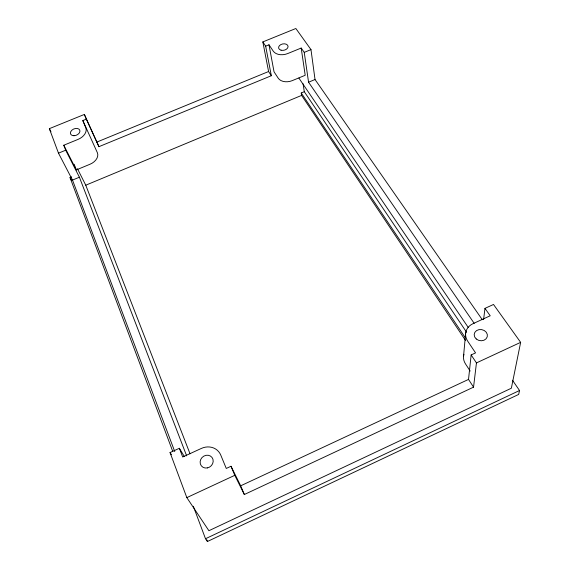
<?xml version="1.0" encoding="UTF-8"?>
<svg xmlns="http://www.w3.org/2000/svg" width="570" height="570" viewBox="0 0 570 570"><rect width="100%" height="100%" fill="white"/><g stroke="black" fill="none" stroke-linecap="round" stroke-linejoin="round"><path stroke-width="0.85" d="M463.574 355.858L465.676 332.887M179.365 448.284L182.692 456.998L201.395 448.412A15.675 14.229 -39.8 0 1 220.761 455.088L226.276 468.455L231.007 466.26L234.783 475.316L244.331 494.518L473.549 387.151L468.526 379.413L471.141 354.939L475.558 352.887L467.692 341.152A15.354 12.925 10.5 0 1 472.965 323.696L490.207 315.78L484.97 308.37L493.506 304.466L520.645 342.356L511.354 388.22L208.905 530.713L186.825 497.617L170.038 452.551L179.365 448.284L184.288 456.442M473.549 387.151L476.449 362.912L471.141 354.939M483.581 319.635L484.97 308.37M512.487 380.247L519.534 390.507L518.664 394.433L207.43 541.5L205.506 538.736L193.33 506.274M205.506 538.736L519.534 390.507M244.331 494.518L240.69 485.804L468.526 379.413M186.825 497.617L234.783 475.316M476.449 362.912L520.645 342.356M482.27 319.67L315.032 79.522L310.978 49.611L295.858 28.5L262.841 41.916L265.656 46.142L271.327 75.732L98.938 146.675L84.367 114.435L49.355 128.656L58.489 153.166L72.497 180.077L79.408 177.213L186.654 455.865M474.212 323.368L308.555 82.208L315.032 79.522M465.512 340.425L301.601 95.404L301.224 92.974L304.287 91.706L303.09 83.811M77.456 168.734L85.764 185.2L301.601 95.404M82.821 120.562L85.778 127.723A11.471 7.816 -22.6 0 1 78.09 139.372L63.79 145.229L76.309 169.91L90.074 164.217A11.072 7.752 -22.9 0 0 97.392 152.753L82.821 120.562L86.326 119.137L98.938 146.675M172.731 451.355L70.032 177.569L71.67 176.885M96.986 142.016L268.591 71.521L262.841 41.916M308.555 82.208L304.245 52.369L301.188 48.044L287.75 53.544A11.065 7.438 -11.3 0 1 273.279 51.186L268.983 44.781L265.656 46.142M58.489 153.166L65.693 150.209L79.408 177.213M304.245 52.369L310.978 49.611M298.894 78.083L468.184 327.358M304.287 91.706L466.645 332.31M301.224 92.974L465.32 337.768M470.165 371.034L465.483 363.895A14.67 12.54 12.2 0 1 463.93 354.262M268.591 71.521L271.327 75.732M170.038 452.551L171.435 454.753M70.032 177.569L71.564 180.505M49.355 128.656L50.972 131.791M231.007 466.26L240.69 485.804M84.367 114.435L86.326 119.137M85.764 185.2L190.038 453.805M74.136 164.267L76.309 169.91M63.79 145.229L65.693 150.209M72.497 180.077L174.755 451.568M206.803 539.833L207.43 541.5M268.983 44.781L274.042 71.813L278.224 78.197A10.688 7.389 -11.1 0 0 292.232 80.641L305.207 75.276L301.188 48.044M207.33 467.927A6.79 6.163 -39.7 0 0 211.962 457.382A6.79 6.163 -39.7 0 0 200.69 459.562A6.79 6.163 -39.7 0 0 207.33 467.927M73.972 135.731A4.973 3.391 -22.6 0 0 79.772 130.174A4.973 3.391 -22.6 0 0 71.77 130.288A4.973 3.391 -22.6 0 0 73.972 135.731M281.053 50.196A4.795 3.22 -11.3 0 0 288.071 46.512A4.795 3.22 -11.3 0 0 280.853 44.581A4.795 3.22 -11.3 0 0 281.053 50.196M476.235 338.972A6.655 5.6 10.5 0 0 487.236 336.799A6.655 5.6 10.5 0 0 478.935 329.638A6.655 5.6 10.5 0 0 476.235 338.972"/></g></svg>
